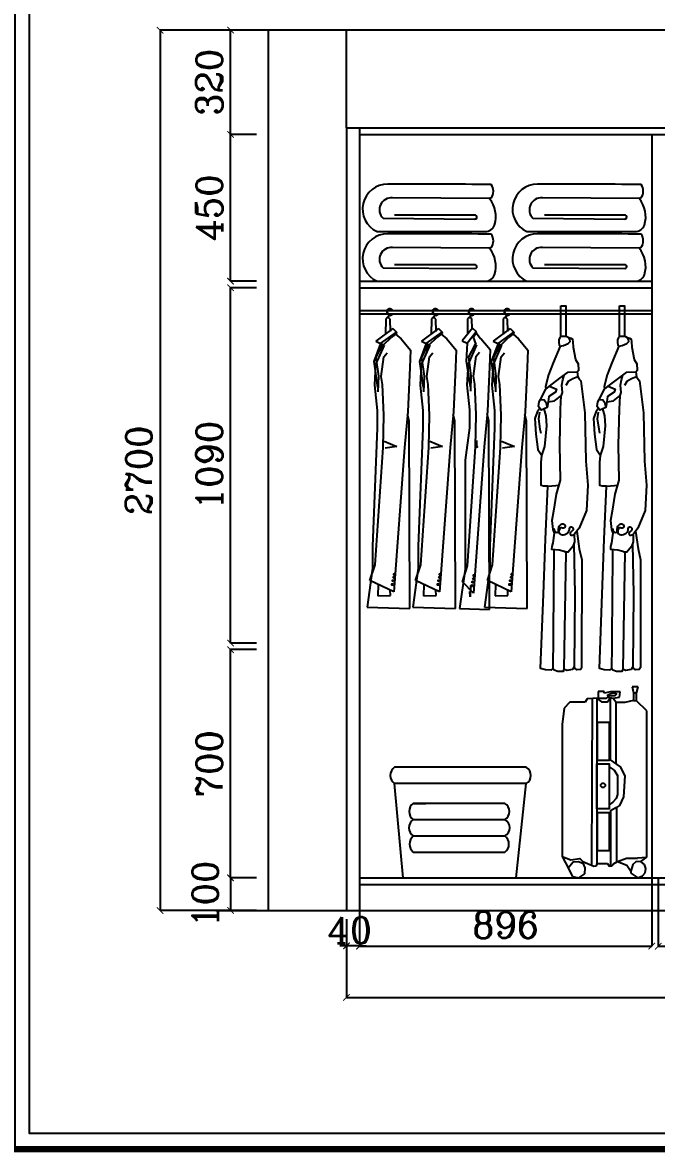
# Model space of a CAD drawing. Header units: millimetres. Extents: x 512961 to 1001058, y -961995 to -458543.
# Drawn here: x 900049 to 901992, y -886619 to -883153 of the extents above; entities that cross this region are included whole.
import ezdxf

# ---------------------------------------------------------------- set-up
doc = ezdxf.new("R2010")
doc.units = ezdxf.units.MM
doc.header["$MEASUREMENT"] = 0
doc.header["$PDMODE"] = 3
doc.layers.get('0').update_dxf_attribs({"linetype": 'CONTINUOUS'})
doc.layers.get('DEFPOINTS').update_dxf_attribs({"linetype": 'CONTINUOUS'})
for name, color, linetype in [('2', 4, 'CONTINUOUS'), ('txt', 7, 'CONTINUOUS'), ('WINDOW', 5, 'CONTINUOUS'), ('家具内线', 8, 'CONTINUOUS'), ('家具外线', 4, 'CONTINUOUS'), ('衣服', 7, 'CONTINUOUS')]:
    doc.layers.add(name, color=color, linetype=linetype)
doc.styles.get("Standard").update_dxf_attribs({"font": 'complex.shx', "bigfont": 'hzxy.shx'})
doc.dimstyles.new('LMDIM40', dxfattribs={"dimtxt": 80, "dimasz": 20, "dimexe": 0, "dimexo": 0, "dimgap": 25, "dimtad": 1, "dimdec": 0, "dimzin": 0, "dimdsep": 46, "dimtxsty": 'Standard', "dimblk1": 'DOT', "dimblk2": 'DOT', "dimsah": 1, "dimcen": 0, "dimclrd": 2, "dimclre": 2, "dimclrt": 2, "dimadec": 0, "dimazin": 0, "dimtfac": 1, "dimtdec": 0, "dimtmove": 2, "dimatfit": 3, "dimldrblk": 'DOT', "dimfxl": 0, "dimtolj": 1, "dimtzin": 0, "dimarcsym": 0})

# ---------------------------------------------------------------- blocks, each defined once
blk = doc.blocks.new('_ArchTick')
at = {"color": 0, "linetype": 'ByBlock', "const_width": 0.15}
blk.add_lwpolyline([(-0.5, -0.5), (0.5, 0.5)], dxfattribs=at)
blk = doc.blocks.new('*D825')
at = {"layer": 'DEFPOINTS', "color": 0}
for p in [(900686.7, -885076.6), (900766.7, -885076.6), (900766.7, -885776.6)]:
    blk.add_point(p, dxfattribs=at)
at = {"layer": 'txt', "color": 2, "lineweight": -2}
for p, q in [((900766.7, -885076.6), (900686.7, -885076.6)), ((900686.7, -885776.6), (900686.7, -885076.6)), ((900766.7, -885776.6), (900686.7, -885776.6))]:
    blk.add_line(p, q, dxfattribs=at)
at = {"layer": 'txt', "color": 2, "lineweight": -2, "xscale": 20, "yscale": 20, "zscale": 20}
for p, rotation in [((900686.7, -885076.6), 90), ((900686.7, -885776.6), 270)]:
    blk.add_blockref('_ArchTick', p, dxfattribs=dict(at, rotation=rotation))
at = {"layer": 'txt', "color": 2, "insert": (900621.7, -885426.6), "char_height": 80, "attachment_point": 5, "rotation": 90}
blk.add_mtext('\\A1;700', dxfattribs=at)
blk = doc.blocks.new('_DOT')
at = {"color": 0, "linetype": 'ByBlock'}
blk.add_line((-0.5, 0), (-1, 0), dxfattribs=at)
at = {"color": 0, "linetype": 'ByBlock', "const_width": 0.5}
blk.add_lwpolyline([(-0.25, 0, 1), (0.25, 0, 1)], format="xyb", close=True, dxfattribs=at)
blk = doc.blocks.new('DOT')
at = {"color": 0, "linetype": 'ByBlock'}
blk.add_line((-0.35, 0), (-1, 0), dxfattribs=at)
at = {"color": 0, "linetype": 'ByBlock', "const_width": 0.35}
blk.add_lwpolyline([(-0.175, 0, 1), (0.175, 0, 1)], format="xyb", close=True, dxfattribs=at)
blk = doc.blocks.new('*D826')
at = {"layer": 'DEFPOINTS', "color": 0}
for p in [(900686.7, -883966.6), (900766.7, -883966.6), (900766.7, -885056.6)]:
    blk.add_point(p, dxfattribs=at)
at = {"layer": 'txt', "color": 2, "lineweight": -2}
for p, q in [((900766.7, -883966.6), (900686.7, -883966.6)), ((900686.7, -885056.6), (900686.7, -883966.6)), ((900766.7, -885056.6), (900686.7, -885056.6))]:
    blk.add_line(p, q, dxfattribs=at)
at = {"layer": 'txt', "color": 2, "lineweight": -2, "xscale": 20, "yscale": 20, "zscale": 20}
for p, rotation in [((900686.7, -883966.6), 90), ((900686.7, -885056.6), 270)]:
    blk.add_blockref('_ArchTick', p, dxfattribs=dict(at, rotation=rotation))
at = {"layer": 'txt', "color": 2, "insert": (900621.7, -884511.6), "char_height": 80, "attachment_point": 5, "rotation": 90}
blk.add_mtext('\\A1;1090', dxfattribs=at)
blk = doc.blocks.new('*D827')
at = {"layer": 'DEFPOINTS', "color": 0}
for p in [(900686.7, -883496.6), (900766.7, -883496.6), (900766.7, -883946.6)]:
    blk.add_point(p, dxfattribs=at)
at = {"layer": 'txt', "color": 2, "lineweight": -2}
for p, q in [((900766.7, -883496.6), (900686.7, -883496.6)), ((900686.7, -883946.6), (900686.7, -883496.6)), ((900766.7, -883946.6), (900686.7, -883946.6))]:
    blk.add_line(p, q, dxfattribs=at)
at = {"layer": 'txt', "color": 2, "lineweight": -2, "xscale": 20, "yscale": 20, "zscale": 20}
for p, rotation in [((900686.7, -883496.6), 90), ((900686.7, -883946.6), 270)]:
    blk.add_blockref('_ArchTick', p, dxfattribs=dict(at, rotation=rotation))
at = {"layer": 'txt', "color": 2, "insert": (900621.7, -883721.6), "char_height": 80, "attachment_point": 5, "rotation": 90}
blk.add_mtext('\\A1;450', dxfattribs=at)
blk = doc.blocks.new('ji')
at = {"color": 44, "ltscale": 10}
for p, q in [((30509.8, 7873.6), (30491.2, 7873.6)), ((30491.2, 7873.6), (30495.9, 7855.2)), ((30505, 7854.4), (30509.8, 7873.6)), ((30353.8, 7837.5), (30347.3, 7827.3)), ((30387.3, 7838.7), (30353.8, 7837.5)), ((30406.1, 7859.7), (30387.3, 7859.7)), ((30387.3, 7859.7), (30387.3, 7838.7)), ((30387.3, 7838.7), (30387.3, 7838.7)), ((30387.3, 7838.7), (30412.4, 7838.7)), ((30406.1, 7854.3), (30406.1, 7859.7)), ((30425.1, 7858.9), (30406.1, 7854.3)), ((30454.4, 7858.9), (30425.1, 7858.9)), ((30432, 7838.7), (30452.3, 7841.7)), ((30442.8, 7825.8), (30432, 7838.7)), ((30452.3, 7841.7), (30454.4, 7858.9)), ((30495.9, 7832.3), (30469.1, 7825.8)), ((30495.9, 7855.2), (30495.9, 7832.3)), ((30505, 7854.4), (30495.9, 7854.4)), ((30495.9, 7832.3), (30505, 7830.6)), ((30505, 7830.6), (30505, 7854.4)), ((30283.1, 7808.3), (30276.7, 7757.9)), ((30300.3, 7827.3), (30283.1, 7808.3)), ((30347.3, 7827.3), (30300.3, 7827.3)), ((30442.5, 7636.7), (30442.8, 7825.8)), ((30469.1, 7825.8), (30442.8, 7825.8)), ((30536.5, 7800), (30505, 7830.6)), ((30536.5, 7351.3), (30536.5, 7800)), ((30276.7, 7757.9), (30276.7, 7353)), ((30443.3, 7504.2), (30443.3, 7336.4)), ((30276.7, 7353), (30287.2, 7333.8)), ((30446.6, 7338.4), (30474.5, 7348.5)), ((30474.5, 7348.5), (30508.4, 7348.1)), ((30493.4, 7348.1), (30536.5, 7351.3)), ((30518.4, 7337.8), (30536.5, 7351.3)), ((30287.2, 7333.8), (30308.4, 7292)), ((30342.4, 7331), (30327.2, 7336.8)), ((30342.4, 7331), (30340.8, 7338.3)), ((30340.8, 7338.3), (30374, 7324)), ((30347.9, 7318.3), (30342.4, 7331)), ((30346.1, 7300.4), (30347.9, 7318.3)), ((30374, 7324), (30381.8, 7325.1)), ((30381.8, 7325.1), (30384.3, 7331.5)), ((30384.3, 7331.5), (30416.2, 7331.5)), ((30416.2, 7331.5), (30421.4, 7323.9)), ((30421.4, 7323.9), (30429.2, 7324.5)), ((30429.2, 7324.5), (30434.8, 7331.2)), ((30434.8, 7331.2), (30446.6, 7338.4)), ((30446.6, 7338.4), (30475.2, 7327.4)), ((30475.2, 7327.4), (30487.1, 7308.5)), ((30520.7, 7336.5), (30517.1, 7338.6)), ((30529.5, 7328.9), (30520.7, 7336.5)), ((30533.6, 7316.7), (30529.5, 7328.9)), ((30531.9, 7303.7), (30533.6, 7316.7)), ((30308.4, 7292), (30327.9, 7288)), ((30327.9, 7288), (30346.1, 7300.4)), ((30487.1, 7308.5), (30487.8, 7302.8)), ((30487.8, 7302.8), (30509.2, 7288)), ((30509.2, 7288), (30523.6, 7294.1)), ((30523.6, 7294.1), (30531.9, 7303.7))]:
    blk.add_line(p, q, dxfattribs=at)
for points in [[(30368.5, 7838.1), (30367.4, 7326.9)], [(30382.8, 7838.5), (30397.8, 7827.8), (30416, 7827.8), (30424.1, 7840.5)], [(30382.8, 7838.5), (30383.1, 7328.3)], [(30412.4, 7838.7), (30416.1, 7842.3), (30432, 7838.7)], [(30416.6, 7849.4), (30429.1, 7854.6), (30439.5, 7854.8), (30443.5, 7851.6), (30438.9, 7846.5), (30427.7, 7845), (30416.8, 7845.9), (30416.6, 7849.4)], [(30424.1, 7840.5), (30424.1, 7649.6), (30454.4, 7628.5), (30468.7, 7600.8), (30465.5, 7536.6), (30453.1, 7510.2), (30443.3, 7504.2), (30424.9, 7493.1), (30425.3, 7324.2)], [(30420.9, 7628.2), (30436.6, 7618.3), (30446.6, 7601.6), (30446.6, 7543.2), (30442.5, 7531.5), (30432.2, 7520.3), (30420.9, 7512.2)], [(30276.7, 7353), (30303.4, 7343), (30331.2, 7347.6), (30340.8, 7338.3)], [(30327.2, 7336.8), (30311.1, 7336.5), (30295.5, 7317.5)], [(30517.1, 7338.6), (30502.4, 7337.1), (30493.3, 7329), (30487.1, 7308.5)]]:
    blk.add_lwpolyline(points, dxfattribs=at)
for points in [[(30385.7, 7765.3), (30421.1, 7765.3), (30421.1, 7648.2), (30385.7, 7648.2)], [(30382.9, 7637.9), (30420.9, 7637.9), (30420.9, 7499.5), (30382.9, 7499.5)], [(30385.7, 7488), (30421.1, 7488), (30421.1, 7370.8), (30385.7, 7370.8)]]:
    blk.add_lwpolyline(points, close=True, dxfattribs=at)
blk.add_circle((30402.1, 7571.8), 6.91, dxfattribs=at)
blk = doc.blocks.new('*D852')
at = {"layer": 'DEFPOINTS', "color": 0}
for p in [(900802.1, -883176.6), (900470.7, -885876.6), (900766.7, -885876.6)]:
    blk.add_point(p, dxfattribs=at)
at = {"layer": 'txt', "color": 2, "lineweight": -2}
for p, q in [((900802.1, -883176.6), (900470.7, -883176.6)), ((900470.7, -883176.6), (900470.7, -885876.6)), ((900766.7, -885876.6), (900470.7, -885876.6))]:
    blk.add_line(p, q, dxfattribs=at)
at = {"layer": 'txt', "color": 2, "lineweight": -2, "xscale": 20, "yscale": 20, "zscale": 20}
for p, rotation in [((900470.7, -883176.6), 90), ((900470.7, -885876.6), 270)]:
    blk.add_blockref('_ArchTick', p, dxfattribs=dict(at, rotation=rotation))
at = {"layer": 'txt', "color": 2, "insert": (900405.7, -884526.6), "char_height": 80, "attachment_point": 5, "rotation": 90}
blk.add_mtext('\\A1;2700', dxfattribs=at)
blk = doc.blocks.new('*D855')
at = {"layer": 'DEFPOINTS', "color": 0}
for p in [(901042.1, -885903.1), (901082.1, -885903.1), (901042.1, -885985.1)]:
    blk.add_point(p, dxfattribs=at)
at = {"layer": 'txt', "color": 2, "lineweight": -2}
for p, q in [((901042.1, -885903.1), (901042.1, -885985.1)), ((901082.1, -885903.1), (901082.1, -885985.1)), ((901042.1, -885985.1), (901022.1, -885985.1)), ((901082.1, -885985.1), (901042.1, -885985.1)), ((901082.1, -885985.1), (901102.1, -885985.1))]:
    blk.add_line(p, q, dxfattribs=at)
at = {"layer": 'txt', "color": 2, "lineweight": -2, "xscale": 20, "yscale": 20, "zscale": 20}
blk.add_blockref('_ArchTick', (901042.1, -885985.1), dxfattribs=at)
at = {"layer": 'txt', "color": 2, "lineweight": -2, "xscale": 20, "yscale": 20, "zscale": 20, "rotation": 180}
blk.add_blockref('_ArchTick', (901082.1, -885985.1), dxfattribs=at)
at = {"layer": 'txt', "color": 2, "insert": (901052.1, -885937.1), "char_height": 80, "attachment_point": 5}
blk.add_mtext('\\A1;40', dxfattribs=at)
blk = doc.blocks.new('*D856')
at = {"layer": 'DEFPOINTS', "color": 0}
for p in [(901042.1, -885903.1), (903852.1, -885903.1), (903852.1, -886143.1)]:
    blk.add_point(p, dxfattribs=at)
at = {"layer": 'txt', "color": 2, "lineweight": -2}
for p, q in [((901042.1, -885903.1), (901042.1, -886143.1)), ((903852.1, -885903.1), (903852.1, -886143.1)), ((901042.1, -886143.1), (903852.1, -886143.1))]:
    blk.add_line(p, q, dxfattribs=at)
at = {"layer": 'txt', "color": 2, "lineweight": -2, "xscale": 20, "yscale": 20, "zscale": 20, "rotation": 180}
blk.add_blockref('_ArchTick', (901042.1, -886143.1), dxfattribs=at)
at = {"layer": 'txt', "color": 2, "lineweight": -2, "xscale": 20, "yscale": 20, "zscale": 20}
blk.add_blockref('_ArchTick', (903852.1, -886143.1), dxfattribs=at)
at = {"layer": 'txt', "color": 2, "insert": (902447.1, -886078.1), "char_height": 80, "attachment_point": 5}
blk.add_mtext('\\A1;2810', dxfattribs=at)
blk = doc.blocks.new('*D876')
at = {"layer": 'DEFPOINTS', "color": 0}
for p in [(900766.7, -885776.6), (900686.7, -885876.6), (900766.7, -885876.6)]:
    blk.add_point(p, dxfattribs=at)
at = {"layer": 'txt', "color": 2, "lineweight": -2}
for p, q in [((900766.7, -885776.6), (900686.7, -885776.6)), ((900686.7, -885776.6), (900686.7, -885876.6)), ((900766.7, -885876.6), (900686.7, -885876.6))]:
    blk.add_line(p, q, dxfattribs=at)
at = {"layer": 'txt', "color": 2, "lineweight": -2, "xscale": 20, "yscale": 20, "zscale": 20}
for p, rotation in [((900686.7, -885776.6), 90), ((900686.7, -885876.6), 270)]:
    blk.add_blockref('_ArchTick', p, dxfattribs=dict(at, rotation=rotation))
at = {"layer": 'txt', "color": 2, "insert": (900609.2, -885826.6), "char_height": 80, "attachment_point": 5, "rotation": 90}
blk.add_mtext('\\A1;100', dxfattribs=at)
blk = doc.blocks.new('A$C122E0A23')
at = {"layer": '衣服', "color": 44}
for p, q in [((388.2, 254), (91.4, 255.9)), ((393.7, 255.4), (388.2, 254)), ((847.7, 254), (550.9, 255.9)), ((853.2, 255.4), (847.7, 254)), ((62.6, 193), (344.3, 190.8)), ((342.9, 202.9), (98.1, 202.9)), ((522.1, 193), (803.8, 190.8)), ((802.4, 202.9), (557.6, 202.9)), ((44, 152.2), (375.5, 152.2)), ((503.6, 152.2), (835, 152.2)), ((388.2, 101.8), (91.4, 103.7)), ((393.7, 103.2), (388.2, 101.8)), ((847.7, 101.8), (550.9, 103.7)), ((853.2, 103.2), (847.7, 101.8)), ((62.6, 40.8), (344.3, 38.6)), ((342.9, 50.7), (98.1, 50.7)), ((522.1, 40.8), (803.8, 38.6)), ((802.4, 50.7), (557.6, 50.7)), ((44, 0), (375.5, 0)), ((503.6, 0), (835, 0))]:
    blk.add_line(p, q, dxfattribs=at)
for centre, radius, start, end in [((76.1, 221.4), 76.3, 89.4543, 245.1656), ((146, -31006.1), 31303.8, 89.54575, 90.12668), ((367, 276.4), 34, 321.7528, 36.8191), ((535.6, 221.4), 76.3, 89.4543, 245.1656), ((605.5, -31006.1), 31303.8, 89.54575, 90.12668), ((826.5, 276.4), 34, 321.7528, 36.8191), ((88.3, 219.2), 36.8, 85.2319, 225.5868), ((319.1, 197.6), 89.2, 343.4184, 39.2187), ((547.8, 219.2), 36.8, 85.2319, 225.5868), ((778.6, 197.6), 89.2, 343.4184, 39.2187), ((344.4, 197), 6.12, 269.2533, 104.177), ((803.9, 197), 6.12, 269.2533, 104.177), ((76.1, 69.2), 76.3, 89.4543, 245.1656), ((146, -31158.3), 31303.8, 89.54575, 90.12668), ((375.5, 183.4), 31.2, 270, 338.975), ((367, 124.2), 34, 321.7528, 36.8191), ((535.6, 69.2), 76.3, 89.4543, 245.1656), ((605.5, -31158.3), 31303.8, 89.54575, 90.12668), ((835, 183.4), 31.2, 270, 338.975), ((826.5, 124.2), 34, 321.7528, 36.8191), ((88.3, 67), 36.8, 85.2319, 225.5868), ((319.1, 45.5), 89.2, 343.4184, 39.2187), ((547.8, 67), 36.8, 85.2319, 225.5868), ((778.6, 45.5), 89.2, 343.4184, 39.2187), ((344.4, 44.8), 6.12, 269.2533, 104.177), ((803.9, 44.8), 6.12, 269.2533, 104.177), ((375.5, 31.2), 31.2, 270, 338.975), ((835, 31.2), 31.2, 270, 338.975)]:
    blk.add_arc(centre, radius, start, end, dxfattribs=at)
blk = doc.blocks.new('hjgjk')
at = {"layer": '2', "color": 44}
blk.add_lwpolyline([(252480.5, 19981.8), (252495.5, 19981.8), (252495.5, 19888.4), (252480.5, 19888.4)], close=True, dxfattribs=at)
blk.add_lwpolyline([(252480.5, 19981.8), (252495.5, 19981.8), (252495.5, 19888.4), (252480.5, 19888.4)], close=True, dxfattribs=at)
for points in [[(252478, 19858.8), (252457.3, 19807.2), (252442.3, 19770.1), (252433, 19734.4), (252434.5, 19726.9), (252445.6, 19735.5), (252477.9, 19759.8), (252503.1, 19778.8), (252530.8, 19780.2), (252535.4, 19785.7), (252534.5, 19803.2), (252526.5, 19817), (252519.5, 19854), (252518.2, 19872.5), (252517.3, 19878.8), (252512, 19881.9), (252504.7, 19884)], [(252478, 19858.8), (252457.3, 19807.2), (252442.3, 19770.1), (252433, 19734.4), (252434.5, 19726.9), (252445.6, 19735.5), (252477.9, 19759.8), (252503.1, 19778.8), (252530.8, 19780.2), (252535.4, 19785.7), (252534.5, 19803.2), (252526.5, 19817), (252519.5, 19854), (252518.2, 19872.5), (252517.3, 19878.8), (252512, 19881.9), (252504.7, 19884)], [(252480.5, 19888.4), (252477.4, 19884.8), (252474, 19878), (252474.3, 19869.6), (252475.3, 19862.3), (252478, 19858.8), (252489, 19860.1), (252503, 19866.4), (252509.1, 19872.5), (252508.2, 19879.2), (252504.7, 19884), (252499.3, 19887.3), (252495.5, 19888.4)], [(252480.5, 19888.4), (252477.4, 19884.8), (252474, 19878), (252474.3, 19869.6), (252475.3, 19862.3), (252478, 19858.8), (252489, 19860.1), (252503, 19866.4), (252509.1, 19872.5), (252508.2, 19879.2), (252504.7, 19884), (252499.3, 19887.3), (252495.5, 19888.4)], [(252530.8, 19780.2), (252532.8, 19764), (252537.1, 19757.7), (252541.8, 19751.6), (252553.9, 19654.3), (252557, 19505.4), (252563.3, 19431.9), (252559.4, 19354.5), (252536.7, 19300.5), (252521.8, 19280.9), (252522.6, 19257.8), (252517.6, 19244.2), (252502.9, 19226.9), (252496.3, 19226.9), (252490.1, 18867.6), (252487.3, 18860.5), (252471.1, 18860.9), (252460.3, 18864.7), (252456, 18870.1), (252451, 18864.7), (252433.6, 18865.5), (252418.6, 18869.8), (252427.5, 19097.8), (252433.6, 19266.1), (252440.3, 19429), (252427.3, 19428.8), (252420.3, 19430.8), (252419.9, 19502.1), (252422.1, 19523.1)], [(252530.8, 19780.2), (252532.8, 19764), (252537.1, 19757.7), (252541.8, 19751.6), (252553.9, 19654.3), (252557, 19505.4), (252563.3, 19431.9), (252559.4, 19354.5), (252536.7, 19300.5), (252521.8, 19280.9), (252522.6, 19257.8), (252517.6, 19244.2), (252502.9, 19226.9), (252496.3, 19226.9), (252490.1, 18867.6), (252487.3, 18860.5), (252471.1, 18860.9), (252460.3, 18864.7), (252456, 18870.1), (252451, 18864.7), (252433.6, 18865.5), (252418.6, 18869.8), (252427.5, 19097.8), (252433.6, 19266.1), (252440.3, 19429), (252427.3, 19428.8), (252420.3, 19430.8), (252419.9, 19502.1), (252422.1, 19523.1)], [(252441.3, 19688), (252461.5, 19691.2), (252482.8, 19707.1), (252485.1, 19716.4), (252483.2, 19738.5), (252486.7, 19755.5), (252490.5, 19769.3)], [(252441.3, 19688), (252461.5, 19691.2), (252482.8, 19707.1), (252485.1, 19716.4), (252483.2, 19738.5), (252486.7, 19755.5), (252490.5, 19769.3)], [(252532.8, 19764), (252517.2, 19758.4), (252503.2, 19749.8), (252495.5, 19737.8)], [(252532.8, 19764), (252517.2, 19758.4), (252503.2, 19749.8), (252495.5, 19737.8)], [(252417.9, 19694.4), (252434.5, 19726.9), (252445.6, 19735.5), (252466.9, 19726.6), (252464.1, 19717.1), (252443.5, 19703.7), (252441.3, 19688), (252438.8, 19669.9), (252420.3, 19662.3), (252412, 19673.2), (252414.2, 19688), (252417.9, 19694.4), (252429.1, 19693.7), (252434.3, 19686.7), (252438.8, 19669.9)], [(252417.9, 19694.4), (252434.5, 19726.9), (252445.6, 19735.5), (252466.9, 19726.6), (252464.1, 19717.1), (252443.5, 19703.7), (252441.3, 19688), (252438.8, 19669.9), (252420.3, 19662.3), (252412, 19673.2), (252414.2, 19688), (252417.9, 19694.4), (252429.1, 19693.7), (252434.3, 19686.7), (252438.8, 19669.9)], [(252481, 19705.8), (252478.9, 19665.1), (252476, 19555.7), (252478.4, 19447.6), (252465.9, 19404), (252458.1, 19352.7), (252453.1, 19323.7), (252455.6, 19296.4), (252460.1, 19284.8), (252455.5, 19255.5), (252453.1, 19243.6), (252452.3, 19236), (252475, 19234.1), (252490.7, 19230.1), (252496.3, 19226.9)], [(252481, 19705.8), (252478.9, 19665.1), (252476, 19555.7), (252478.4, 19447.6), (252465.9, 19404), (252458.1, 19352.7), (252453.1, 19323.7), (252455.6, 19296.4), (252460.1, 19284.8), (252455.5, 19255.5), (252453.1, 19243.6), (252452.3, 19236), (252475, 19234.1), (252490.7, 19230.1), (252496.3, 19226.9)], [(252416.2, 19667.8), (252408.1, 19656.5), (252401.1, 19636.5), (252404.2, 19588.5), (252410.3, 19541), (252422.1, 19523.1), (252431.7, 19551), (252437.3, 19613.8), (252435.1, 19644.3), (252429.6, 19666.1)], [(252416.2, 19667.8), (252408.1, 19656.5), (252401.1, 19636.5), (252404.2, 19588.5), (252410.3, 19541), (252422.1, 19523.1), (252431.7, 19551), (252437.3, 19613.8), (252435.1, 19644.3), (252429.6, 19666.1)], [(252415.1, 19655.6), (252411.7, 19635.4), (252416.6, 19603.5), (252419.4, 19591.9)], [(252415.1, 19655.6), (252411.7, 19635.4), (252416.6, 19603.5), (252419.4, 19591.9)], [(252440.3, 19429), (252465.1, 19431.4), (252474, 19432.2)], [(252440.3, 19429), (252465.1, 19431.4), (252474, 19432.2)], [(252529.2, 19290.7), (252537.2, 19237.2), (252545.2, 19203.2), (252544.3, 18873.2), (252540.4, 18866.8), (252529.9, 18866.1), (252523.1, 18871), (252521.6, 18875.6)], [(252520.1, 19251), (252523.7, 19098.3), (252521.6, 18875.6), (252516.3, 18867), (252498.7, 18863.8), (252490.1, 18867.6)]]:
    blk.add_lwpolyline(points, dxfattribs=at)
for points in [[(252459.2, 19299.7), (252465.1, 19287.8), (252471.1, 19287.8), (252473.9, 19300.4), (252479.1, 19310.2), (252484.9, 19313.1), (252493, 19309.9), (252491.8, 19301.2), (252485.9, 19300.7), (252480, 19301.5), (252475.5, 19294.1), (252475.5, 19286), (252480.5, 19280.9), (252496.5, 19282.5), (252503.4, 19287.5), (252506.7, 19295.5), (252511, 19304.4), (252516.4, 19302.5), (252517.5, 19294.1), (252509.6, 19285.5), (252510.6, 19279.4), (252521.8, 19280.9)], [(252459.2, 19299.7), (252465.1, 19287.8), (252471.1, 19287.8), (252473.9, 19300.4), (252479.1, 19310.2), (252484.9, 19313.1), (252493, 19309.9), (252491.8, 19301.2), (252485.9, 19300.7), (252480, 19301.5), (252475.5, 19294.1), (252475.5, 19286), (252480.5, 19280.9), (252496.5, 19282.5), (252503.4, 19287.5), (252506.7, 19295.5), (252511, 19304.4), (252516.4, 19302.5), (252517.5, 19294.1), (252509.6, 19285.5), (252510.6, 19279.4), (252521.8, 19280.9)], [(252459.1, 19235.4), (252457.9, 19090.4), (252456, 18870.1)], [(252459.1, 19235.4), (252457.9, 19090.4), (252456, 18870.1)]]:
    blk.add_spline(points, degree=3, dxfattribs=at)
blk = doc.blocks.new('*D1063')
at = {"layer": 'DEFPOINTS', "color": 0}
for p in [(900686.7, -883176.6), (900802.1, -883176.6), (900766.7, -883496.6)]:
    blk.add_point(p, dxfattribs=at)
at = {"layer": 'txt', "color": 2, "lineweight": -2}
for p, q in [((900802.1, -883176.6), (900686.7, -883176.6)), ((900686.7, -883496.6), (900686.7, -883176.6)), ((900766.7, -883496.6), (900686.7, -883496.6))]:
    blk.add_line(p, q, dxfattribs=at)
at = {"layer": 'txt', "color": 2, "lineweight": -2, "xscale": 20, "yscale": 20, "zscale": 20}
for p, rotation in [((900686.7, -883176.6), 90), ((900686.7, -883496.6), 270)]:
    blk.add_blockref('_ArchTick', p, dxfattribs=dict(at, rotation=rotation))
at = {"layer": 'txt', "color": 2, "insert": (900621.7, -883336.6), "char_height": 80, "attachment_point": 5, "rotation": 90}
blk.add_mtext('\\A1;320', dxfattribs=at)
blk = doc.blocks.new('*D1143')
at = {"layer": 'DEFPOINTS', "color": 0}
for p in [(901082.1, -885776.6), (901978.1, -885776.6), (901978.1, -885986.1)]:
    blk.add_point(p, dxfattribs=at)
at = {"layer": 'txt', "color": 2, "lineweight": -2}
for p, q in [((901082.1, -885776.6), (901082.1, -885986.1)), ((901978.1, -885776.6), (901978.1, -885986.1)), ((901082.1, -885986.1), (901978.1, -885986.1))]:
    blk.add_line(p, q, dxfattribs=at)
at = {"layer": 'txt', "color": 2, "lineweight": -2, "xscale": 20, "yscale": 20, "zscale": 20, "rotation": 180}
blk.add_blockref('_ArchTick', (901082.1, -885986.1), dxfattribs=at)
at = {"layer": 'txt', "color": 2, "lineweight": -2, "xscale": 20, "yscale": 20, "zscale": 20}
blk.add_blockref('_ArchTick', (901978.1, -885986.1), dxfattribs=at)
at = {"layer": 'txt', "color": 2, "insert": (901530.1, -885921.1), "char_height": 80, "attachment_point": 5}
blk.add_mtext('\\A1;896', dxfattribs=at)
blk = doc.blocks.new('*D1144')
at = {"layer": 'DEFPOINTS', "color": 0}
for p in [(901998.1, -885776.6), (902288.7, -885776.6), (902288.7, -885986.1)]:
    blk.add_point(p, dxfattribs=at)
at = {"layer": 'txt', "color": 2, "lineweight": -2}
for p, q in [((901998.1, -885776.6), (901998.1, -885986.1)), ((902288.7, -885776.6), (902288.7, -885986.1)), ((901998.1, -885986.1), (902288.7, -885986.1))]:
    blk.add_line(p, q, dxfattribs=at)
at = {"layer": 'txt', "color": 2, "lineweight": -2, "xscale": 20, "yscale": 20, "zscale": 20, "rotation": 180}
blk.add_blockref('_ArchTick', (901998.1, -885986.1), dxfattribs=at)
at = {"layer": 'txt', "color": 2, "lineweight": -2, "xscale": 20, "yscale": 20, "zscale": 20}
blk.add_blockref('_ArchTick', (902288.7, -885986.1), dxfattribs=at)
at = {"layer": 'txt', "color": 2, "insert": (902143.4, -885921.1), "char_height": 80, "attachment_point": 5}
blk.add_mtext('\\A1;291', dxfattribs=at)

msp = doc.modelspace()

# ---------------------------------------------------------------- linework, layer by layer
at = {"const_width": 19.9}
msp.add_lwpolyline([(900019.2, -886608.6), (907221.1, -886608.6), (907221.1, -881381.7), (900019.2, -881381.7)], close=True, dxfattribs=at)
at = {"color": 4}
msp.add_lwpolyline([(900069.2, -881435), (900069.2, -886559.6), (906109.5, -886559.6), (906109.5, -881435)], close=True, dxfattribs=at)
at = {"layer": 'WINDOW'}
for p, q in [((900802.1, -883176.6), (900802.1, -885876.6)), ((905466.3, -883176.6), (900802.1, -883176.6)), ((901042.1, -883476.6), (901042.1, -883176.6)), ((900641.7, -885876.6), (905611.7, -885876.6))]:
    msp.add_line(p, q, dxfattribs=at)
at = {"layer": '家具内线', "ltscale": 500}
for p, q in [((901082.1, -884036.1), (901978.1, -884036.1)), ((901082.1, -884046.1), (901978.1, -884046.1))]:
    msp.add_line(p, q, dxfattribs=at)
at = {"layer": '家具外线'}
for p, q in [((901042.1, -883476.6), (903852.1, -883476.6)), ((901042.1, -883476.6), (901042.1, -885876.6)), ((901042.1, -883476.6), (903852.1, -883476.6)), ((901082.1, -883476.6), (901082.1, -885876.6)), ((901082.1, -883496.6), (903812.1, -883496.6)), ((901978.1, -883496.6), (901978.1, -885776.6)), ((901082.1, -883946.6), (901978.1, -883946.6)), ((901082.1, -883966.6), (901978.1, -883966.6)), ((901082.1, -885776.6), (901975.4, -885776.6)), ((901102.1, -885776.6), (903812.1, -885776.6)), ((901082.1, -885796.6), (903812.1, -885796.6))]:
    msp.add_line(p, q, dxfattribs=at)
at = {"layer": '衣服', "color": 44}
for p, q in [((901162.4, -884062.2), (901162.2, -884109.8)), ((901176.8, -884101.1), (901175.9, -884062.8)), ((901302.4, -884062.2), (901302.2, -884109.8)), ((901316.8, -884101.1), (901315.9, -884062.8)), ((901413.2, -884062.2), (901412.9, -884109.8)), ((901427.3, -884091.9), (901426.6, -884062.8)), ((901522.4, -884062.2), (901522.2, -884109.8)), ((901536.8, -884101.1), (901535.9, -884062.8)), ((901184.4, -884091.7), (901131.8, -884130.6)), ((901146.7, -884137.6), (901195.2, -884102.6)), ((901156, -884142), (901179.1, -884119.3)), ((901196.2, -884106.4), (901179.1, -884119.3)), ((901184.4, -884091.7), (901195.2, -884102.6)), ((901192.8, -884109), (901209.4, -884123.3)), ((901196.2, -884106.4), (901195.2, -884102.6)), ((901324.4, -884091.7), (901271.8, -884130.6)), ((901286.7, -884137.6), (901335.2, -884102.6)), ((901296, -884142), (901319.1, -884119.3)), ((901336.2, -884106.4), (901319.1, -884119.3)), ((901324.4, -884091.7), (901335.2, -884102.6)), ((901332.8, -884109), (901349.4, -884123.3)), ((901336.2, -884106.4), (901335.2, -884102.6)), ((901428.5, -884090.3), (901397.3, -884129.2)), ((901412.2, -884136.2), (901439.4, -884101.2)), ((901428.5, -884090.3), (901439.4, -884101.2)), ((901440.3, -884105), (901432, -884117.9)), ((901439.4, -884140.7), (901432, -884117.9)), ((901440.3, -884105), (901439.4, -884101.2)), ((901440.2, -884105.3), (901453.5, -884121.9)), ((901544.4, -884091.7), (901491.8, -884130.6)), ((901506.7, -884137.6), (901555.2, -884102.6)), ((901516, -884142), (901539.1, -884119.3)), ((901556.2, -884106.4), (901539.1, -884119.3)), ((901544.4, -884091.7), (901555.2, -884102.6)), ((901552.8, -884109), (901569.4, -884123.3)), ((901556.2, -884106.4), (901555.2, -884102.6)), ((901146.7, -884137.6), (901126.1, -884193.2)), ((901157.6, -884142.6), (901131.6, -884202.5)), ((901131.8, -884130.6), (901157.5, -884142.8)), ((901132.5, -884181.8), (901153.9, -884141)), ((901209.5, -884123.3), (901238, -884157.9)), ((901286.7, -884137.6), (901266.1, -884193.2)), ((901297.6, -884142.6), (901271.6, -884202.5)), ((901271.8, -884130.6), (901297.5, -884142.8)), ((901272.5, -884181.8), (901293.9, -884141)), ((901349.5, -884123.3), (901378, -884157.9)), ((901397.3, -884129.2), (901412.2, -884136.2)), ((901412.2, -884136.2), (901409.5, -884191.8)), ((901440.9, -884141.2), (901415, -884201.1)), ((901415.8, -884180.4), (901437.3, -884139.7)), ((901453.7, -884121.9), (901482.2, -884156.5)), ((901506.7, -884137.6), (901486.1, -884193.2)), ((901517.6, -884142.6), (901491.6, -884202.5)), ((901491.8, -884130.6), (901517.5, -884142.8)), ((901492.5, -884181.8), (901513.9, -884141)), ((901569.5, -884123.3), (901598, -884157.9)), ((901132.5, -884181.8), (901140.4, -884237.9)), ((901148.6, -884239.1), (901156.7, -884178.2)), ((901156.7, -884178.2), (901166.9, -884166)), ((901238, -884157.9), (901236, -884210.7)), ((901272.5, -884181.8), (901280.4, -884237.9)), ((901288.6, -884239.1), (901296.7, -884178.2)), ((901296.7, -884178.2), (901306.9, -884166)), ((901378, -884157.9), (901376, -884210.7)), ((901415.8, -884180.4), (901423.8, -884236.5)), ((901431.9, -884237.7), (901440.1, -884176.8)), ((901440.1, -884176.8), (901450.2, -884164.6)), ((901482.2, -884156.5), (901480.2, -884209.3)), ((901492.5, -884181.8), (901500.4, -884237.9)), ((901508.6, -884239.1), (901516.7, -884178.2)), ((901516.7, -884178.2), (901526.9, -884166)), ((901598, -884157.9), (901596, -884210.7)), ((901126.1, -884193.2), (901137.5, -884272.1)), ((901131.6, -884202.5), (901128.2, -884265.5)), ((901236, -884210.7), (901229.9, -884346.7)), ((901266.1, -884193.2), (901277.5, -884272.1)), ((901271.6, -884202.5), (901268.2, -884265.5)), ((901376, -884210.7), (901369.9, -884346.7)), ((901409.5, -884191.8), (901420.9, -884270.7)), ((901415, -884201.1), (901411.6, -884264.1)), ((901480.2, -884209.3), (901474.1, -884345.3)), ((901486.1, -884193.2), (901497.5, -884272.1)), ((901491.6, -884202.5), (901488.2, -884265.5)), ((901596, -884210.7), (901589.9, -884346.7)), ((901140.4, -884237.9), (901138.5, -884285.4)), ((901152.6, -884263.5), (901148.6, -884239.1)), ((901280.4, -884237.9), (901278.5, -884285.4)), ((901292.6, -884263.5), (901288.6, -884239.1)), ((901423.8, -884236.5), (901421.9, -884284)), ((901436, -884262.1), (901431.9, -884237.7)), ((901500.4, -884237.9), (901498.5, -884285.4)), ((901512.6, -884263.5), (901508.6, -884239.1)), ((901128.2, -884265.5), (901136.4, -884342.7)), ((901156.7, -884356.9), (901152.6, -884263.5)), ((901268.2, -884265.5), (901276.4, -884342.7)), ((901296.7, -884356.9), (901292.6, -884263.5)), ((901411.6, -884264.1), (901419.7, -884341.3)), ((901440.1, -884355.5), (901436, -884262.1)), ((901488.2, -884265.5), (901496.4, -884342.7)), ((901516.7, -884356.9), (901512.6, -884263.5)), ((901136.4, -884342.7), (901136.4, -884397.5)), ((901154.7, -884456.4), (901156.7, -884356.9)), ((901229.9, -884346.7), (901219.8, -884456.4)), ((901234, -884375.2), (901229.1, -884355.1)), ((901276.4, -884342.7), (901276.4, -884397.5)), ((901294.7, -884456.4), (901296.7, -884356.9)), ((901369.9, -884346.7), (901359.8, -884456.4)), ((901374, -884375.2), (901369.1, -884355.1)), ((901419.7, -884341.3), (901419.7, -884396.1)), ((901438, -884455), (901440.1, -884355.5)), ((901474.1, -884345.3), (901463.9, -884455)), ((901478.1, -884373.8), (901473.3, -884353.7)), ((901496.4, -884342.7), (901496.4, -884397.5)), ((901514.7, -884456.4), (901516.7, -884356.9)), ((901589.9, -884346.7), (901579.8, -884456.4)), ((901594, -884375.2), (901589.1, -884355.1)), ((901236, -884950.1), (901234, -884375.2)), ((901376, -884950.1), (901374, -884375.2)), ((901419.7, -884396.1), (901405.5, -884495.6)), ((901480.2, -884953.8), (901478.1, -884373.8)), ((901596, -884950.1), (901594, -884375.2)), ((901136.4, -884397.5), (901122.1, -884759.2)), ((901276.4, -884397.5), (901262.1, -884759.2)), ((901496.4, -884397.5), (901482.1, -884759.2)), ((901130.3, -884816.1), (901154.7, -884456.4)), ((901157.6, -884436.8), (901196.8, -884453.1)), ((901196.8, -884453.1), (901160.9, -884458.3)), ((901219.8, -884456.4), (901187.4, -884899.5)), ((901270.3, -884816.1), (901294.7, -884456.4)), ((901297.6, -884436.8), (901336.8, -884453.1)), ((901336.8, -884453.1), (901300.9, -884458.3)), ((901359.8, -884456.4), (901327.4, -884899.5)), ((901413.6, -884819.8), (901438, -884455)), ((901463.9, -884455), (901431.6, -884903.2)), ((901441, -884435.4), (901441, -884451.7)), ((901441, -884451.7), (901444.3, -884456.9)), ((901490.3, -884816.1), (901514.7, -884456.4)), ((901517.6, -884436.8), (901556.8, -884453.1)), ((901556.8, -884453.1), (901520.9, -884458.3)), ((901579.8, -884456.4), (901547.4, -884899.5)), ((901405.5, -884495.6), (901405.5, -884830)), ((901122.1, -884759.2), (901122.1, -884826.3)), ((901262.1, -884759.2), (901262.1, -884826.3)), ((901482.1, -884759.2), (901482.1, -884826.3)), ((901122.1, -884826.3), (901105.4, -884946.7)), ((901114.2, -884865), (901130.3, -884816.1)), ((901262.1, -884826.3), (901245.4, -884946.7)), ((901254.2, -884865), (901270.3, -884816.1)), ((901405.5, -884830), (901388.8, -884950.4)), ((901397.6, -884868.7), (901413.6, -884819.8)), ((901482.1, -884826.3), (901465.4, -884946.7)), ((901474.2, -884865), (901490.3, -884816.1)), ((901187.4, -884899.5), (901114.2, -884865)), ((901138.8, -884876.6), (901138.2, -884911.1)), ((901327.4, -884899.5), (901254.2, -884865)), ((901278.8, -884876.6), (901278.2, -884911.1)), ((901431.6, -884903.2), (901397.6, -884868.7)), ((901422.1, -884880.3), (901421.6, -884914.8)), ((901547.4, -884899.5), (901474.2, -884865)), ((901498.8, -884876.6), (901498.2, -884911.1)), ((901138.2, -884911.1), (901177, -884910.4)), ((901177, -884910.4), (901176.5, -884894.4)), ((901278.2, -884911.1), (901317, -884910.4)), ((901317, -884910.4), (901316.5, -884894.4)), ((901421.2, -884914.1), (901420.7, -884898.1)), ((901421.6, -884914.8), (901421.2, -884914.1)), ((901498.2, -884911.1), (901537, -884910.4)), ((901537, -884910.4), (901536.5, -884894.4)), ((901105.4, -884946.7), (901236, -884950.1)), ((901245.4, -884946.7), (901376, -884950.1)), ((901388.8, -884950.4), (901480.2, -884953.8)), ((901465.4, -884946.7), (901596, -884950.1)), ((901593.1, -885437.5), (901189.1, -885437.5)), ((901593.1, -885487.5), (901189.1, -885487.5)), ((901216.1, -885776.6), (901189.1, -885487.5)), ((901562.1, -885776.6), (901593.1, -885487.5)), ((901246.7, -885548), (901285, -885548)), ((901527.6, -885548), (901246.7, -885548)), ((901246.7, -885598), (901527.6, -885598)), ((901246.7, -885648), (901527.6, -885648)), ((901246.7, -885698), (901527.6, -885698)), ((901216.1, -885776.6), (901562.1, -885776.6))]:
    msp.add_line(p, q, dxfattribs=at)
for centre, radius in [((901170, -884047.2), 0.959), ((901310, -884047.2), 0.959), ((901420.7, -884047.2), 0.959), ((901530, -884047.2), 0.959), ((901189.4, -884845.5), 2.28), ((901329.4, -884845.5), 2.28), ((901433.6, -884849.2), 2.28), ((901549.4, -884845.5), 2.28), ((901183, -884876.8), 2.28), ((901185, -884865.4), 2.28), ((901187.8, -884854.8), 2.28), ((901323, -884876.8), 2.28), ((901325, -884865.4), 2.28), ((901327.8, -884854.8), 2.28), ((901427.1, -884880.5), 2.28), ((901429.2, -884869.1), 2.28), ((901432, -884858.5), 2.28), ((901543, -884876.8), 2.28), ((901545, -884865.4), 2.28), ((901547.8, -884854.8), 2.28)]:
    msp.add_circle(centre, radius, dxfattribs=at)
for centre, radius, start, end in [((901174.9, -884040), 9.09, 58.8889, 230.4094), ((901174.9, -884040), 8.09, 58.8889, 230.4094), ((901174.1, -884041.3), 9.61, 278.1438, 329.5743), ((901174.1, -884041.3), 10.6, 278.1438, 332.6972), ((901174.1, -884041.3), 9.61, 32.2817, 58.8889), ((901174.1, -884041.3), 10.6, 28.9305, 58.8889), ((901314.9, -884040), 9.09, 58.8889, 230.4094), ((901314.9, -884040), 8.09, 58.8889, 230.4094), ((901314.1, -884041.3), 9.61, 278.1438, 329.5743), ((901314.1, -884041.3), 10.6, 278.1438, 332.6972), ((901314.1, -884041.3), 9.61, 32.2817, 58.8889), ((901314.1, -884041.3), 10.6, 28.9305, 58.8889), ((901425.7, -884040), 9.09, 58.8889, 230.4094), ((901425.7, -884040), 8.09, 58.8889, 230.4094), ((901424.9, -884041.3), 9.61, 278.1438, 329.5743), ((901424.9, -884041.3), 10.6, 278.1438, 332.6972), ((901424.9, -884041.3), 9.61, 32.2817, 58.8889), ((901424.9, -884041.3), 10.6, 28.9305, 58.8889), ((901534.9, -884040), 9.09, 58.8889, 230.4094), ((901534.9, -884040), 8.09, 58.8889, 230.4094), ((901534.1, -884041.3), 9.61, 278.1438, 329.5743), ((901534.1, -884041.3), 10.6, 278.1438, 332.6972), ((901534.1, -884041.3), 9.61, 32.2817, 58.8889), ((901534.1, -884041.3), 10.6, 28.9305, 58.8889), ((901169, -884065.9), 7.52, 24.2419, 150.7783), ((901176.6, -884058.7), 7.96, 98.1438, 177.8717), ((901176.6, -884058.7), 6.96, 98.1438, 177.7449), ((901309, -884065.9), 7.52, 24.2419, 150.7783), ((901316.6, -884058.7), 7.96, 98.1438, 177.8717), ((901316.6, -884058.7), 6.96, 98.1438, 177.7449), ((901419.7, -884065.9), 7.52, 24.2419, 150.7783), ((901427.4, -884058.7), 7.96, 98.1438, 177.8717), ((901427.4, -884058.7), 6.96, 98.1438, 177.7449), ((901529, -884065.9), 7.52, 24.2419, 150.7783), ((901536.6, -884058.7), 7.96, 98.1438, 177.8717), ((901536.6, -884058.7), 6.96, 98.1438, 177.7449), ((901207.6, -885462.5), 31.1, 126.4708, 233.5292), ((901579.2, -885462.5), 28.6, 299.0657, 60.9343), ((901265.9, -885573), 31.5, 127.4876, 232.5124), ((901513.5, -885573), 28.7, 299.4492, 60.5508), ((901263.5, -885623), 30.1, 123.866, 236.134), ((901515.2, -885623), 27.9, 296.4475, 63.5525), ((901270, -885673), 34.2, 133.001, 226.999), ((901509.4, -885673), 30.9, 306.0619, 53.9381)]:
    msp.add_arc(centre, radius, start, end, dxfattribs=at)

# ---------------------------------------------------------------- block references
at = {"layer": 'txt'}
msp.add_blockref('A$C122E0A23', (901091.7, -883946.6), dxfattribs=at)
at = {"layer": '家具内线'}
msp.add_blockref('ji', (871426.4, -893064.5), dxfattribs=at)
at = {"layer": '衣服', "color": 44}
for p in [(649218.8, -904004.2), (649398.8, -904004.2)]:
    msp.add_blockref('hjgjk', p, dxfattribs=at)

# ---------------------------------------------------------------- dimensions: what is measured, and where the dimension line sits
at = {"layer": 'txt'}
for base, p1, p2, angle, override, picture, middle in [((900470.7, -885876.6), (900802.1, -883176.6), (900766.7, -885876.6), 90, {"dimblk": 'ArchTick', "dimsah": 0, "dimldrblk": 'DOT'}, '*D852', (900405.7, -884526.6)), ((900686.7, -883176.6), (900766.7, -883496.6), (900802.1, -883176.6), 90, {"dimtxt": 80, "dimblk": 'ArchTick', "dimsah": 0, "dimldrblk": 'DOT'}, '*D1063', (900621.7, -883336.6)), ((900686.7, -883496.6), (900766.7, -883946.6), (900766.7, -883496.6), 270, {"dimblk": 'ArchTick', "dimsah": 0, "dimldrblk": 'DOT'}, '*D827', (900621.7, -883721.6)), ((900686.7, -883966.6), (900766.7, -885056.6), (900766.7, -883966.6), 270, {"dimblk": 'ArchTick', "dimsah": 0, "dimldrblk": 'DOT'}, '*D826', (900621.7, -884511.6)), ((900686.7, -885076.6), (900766.7, -885776.6), (900766.7, -885076.6), 270, {"dimblk": 'ArchTick', "dimsah": 0, "dimldrblk": 'DOT'}, '*D825', (900621.7, -885426.6)), ((900686.7, -885876.6), (900766.7, -885776.6), (900766.7, -885876.6), 90, {"dimblk": 'ArchTick', "dimsah": 0, "dimldrblk": 'DOT'}, '*D876', (900609.2, -885826.6))]:
    dim = msp.add_linear_dim(base=base, p1=p1, p2=p2, angle=angle, dimstyle='LMDIM40', override=override, dxfattribs=at)
    dim.commit()
    dim.dimension.update_dxf_attribs({"geometry": picture, "text_midpoint": middle})
for base, p1, p2, picture, middle in [((901978.1, -885986.1), (901082.1, -885776.6), (901978.1, -885776.6), '*D1143', (901530.1, -885921.1)), ((902288.7, -885986.1), (901998.1, -885776.6), (902288.7, -885776.6), '*D1144', (902143.4, -885921.1)), ((903852.1, -886143.1), (901042.1, -885903.1), (903852.1, -885903.1), '*D856', (902447.1, -886078.1))]:
    dim = msp.add_linear_dim(base=base, p1=p1, p2=p2, dimstyle='LMDIM40', override={"dimblk": 'ArchTick', "dimsah": 0, "dimldrblk": 'DOT'}, dxfattribs=at)
    dim.commit()
    dim.dimension.update_dxf_attribs({"geometry": picture, "text_midpoint": middle})
dim = msp.add_linear_dim(base=(901042.1, -885985.1), p1=(901082.1, -885903.1), p2=(901042.1, -885903.1), dimstyle='LMDIM40', override={"dimblk": 'ArchTick', "dimsah": 0, "dimldrblk": 'DOT'}, dxfattribs=at)
dim.commit()
dim.dimension.update_dxf_attribs({"geometry": '*D855', "text_midpoint": (901052.1, -885937.1), "dimtype": 160})

doc.saveas('drawing.dxf')
